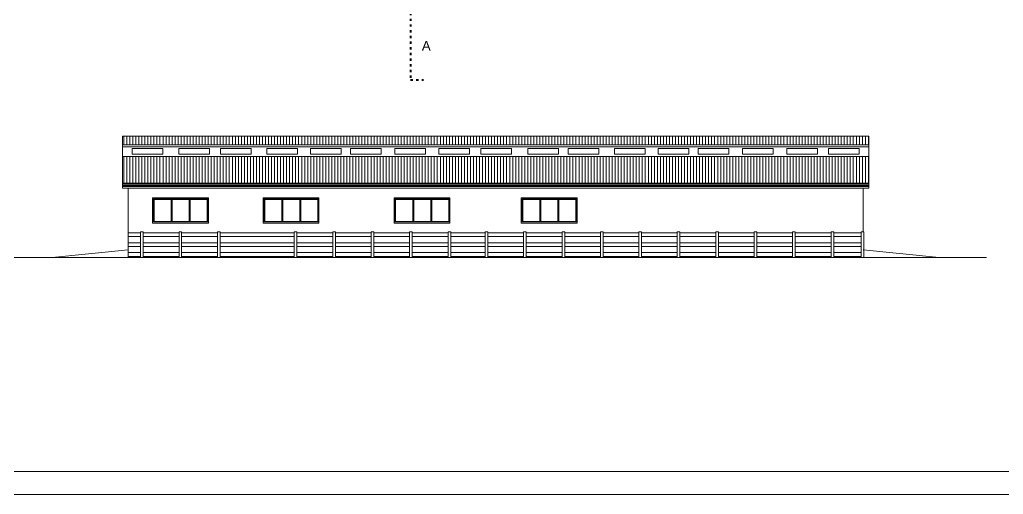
# Model space of a CAD drawing. Header units: millimetres. Extents: x 73 to 57768, y -40361 to 10065.
# Drawn here: x 19066 to 24246, y 65 to 2567 of the extents above; entities that cross this region are included whole.
import ezdxf

# ---------------------------------------------------------------- set-up
doc = ezdxf.new("R2010")
doc.units = ezdxf.units.MM
doc.linetypes.add('ACAD_ISO02W100', pattern=[15, 12, -3])
doc.linetypes.add('ACAD_ISO03W100', pattern=[30, 12, -18])
doc.layers.add('okvir', color=120, linetype='Continuous', lineweight=13)
doc.layers.add('presjek A-A B- B', color=40, linetype='Continuous', lineweight=40)
doc.layers.add('pogled', color=7, linetype='Continuous', lineweight=5, true_color=0x8db1c3)

msp = doc.modelspace()

# ---------------------------------------------------------------- hatches: boundary and pattern name
at = {"layer": 'pogled', "ltscale": 5}
h = msp.add_hatch(dxfattribs=at)
h.set_pattern_fill('LINE', color=256, scale=5, angle=90, style=0)
h.set_pattern_definition([(90, (-70016.303, 1063.452), (-15.875, 1e-15), [])])
h.paths.add_polyline_path([(23537.794, 1845.726), (22598.174, 1845.726), (20737.134, 1845.726), (20760.675, 1705.726), (23537.794, 1705.726)])
h.paths.add_polyline_path([(23537.794, 1951.912), (20719.279, 1951.912), (20726.962, 1906.216), (23537.794, 1906.216)])

# ---------------------------------------------------------------- linework, layer by layer
at = {"layer": 'okvir'}
for points in [[(14073.426, 10064.707), (14073.426, 64.707), (28073.426, 64.707), (28073.426, 10064.707)], [(14495.734, 9944.707), (14495.734, 184.707), (27953.426, 184.707), (27953.426, 9944.707)]]:
    msp.add_lwpolyline(points, close=True, dxfattribs=at)
at = {"layer": 'pogled', "ltscale": 5}
for p, q in [((19613.947, 1906.216), (19613.947, 1951.912)), ((19629.822, 1906.216), (19629.822, 1951.912)), ((19645.697, 1906.216), (19645.697, 1951.912)), ((19661.572, 1906.216), (19661.572, 1951.912)), ((19677.447, 1906.216), (19677.447, 1951.912)), ((19693.322, 1906.216), (19693.322, 1951.912)), ((19709.197, 1906.216), (19709.197, 1951.912)), ((19725.072, 1906.216), (19725.072, 1951.912)), ((19740.947, 1906.216), (19740.947, 1951.912)), ((19756.822, 1906.216), (19756.822, 1951.912)), ((19772.697, 1906.216), (19772.697, 1951.912)), ((19788.572, 1906.216), (19788.572, 1951.912)), ((19804.447, 1906.216), (19804.447, 1951.912)), ((19820.322, 1906.216), (19820.322, 1951.912)), ((19836.197, 1906.216), (19836.197, 1951.912)), ((19852.072, 1906.216), (19852.072, 1951.912)), ((19867.947, 1906.216), (19867.947, 1951.912)), ((19883.822, 1906.216), (19883.822, 1951.912)), ((19899.697, 1906.216), (19899.697, 1951.912)), ((19915.572, 1906.216), (19915.572, 1951.912)), ((19931.447, 1906.216), (19931.447, 1951.912)), ((19947.322, 1906.216), (19947.322, 1951.912)), ((19963.197, 1906.216), (19963.197, 1951.912)), ((19979.072, 1906.216), (19979.072, 1951.912)), ((19994.947, 1906.216), (19994.947, 1951.912)), ((20010.822, 1906.216), (20010.822, 1951.912)), ((20026.697, 1906.216), (20026.697, 1951.912)), ((20042.572, 1906.216), (20042.572, 1951.912)), ((20058.447, 1906.216), (20058.447, 1951.912)), ((20074.322, 1906.216), (20074.322, 1951.912)), ((20090.197, 1906.216), (20090.197, 1951.912)), ((20106.072, 1906.216), (20106.072, 1951.912)), ((20121.947, 1906.216), (20121.947, 1951.912)), ((20137.822, 1906.216), (20137.822, 1951.912)), ((20153.697, 1906.216), (20153.697, 1951.912)), ((20169.572, 1906.216), (20169.572, 1951.912)), ((20185.447, 1906.216), (20185.447, 1951.912)), ((20201.322, 1906.216), (20201.322, 1951.912)), ((20217.197, 1906.216), (20217.197, 1951.912)), ((20233.072, 1906.216), (20233.072, 1951.912)), ((20248.947, 1906.216), (20248.947, 1951.912)), ((20264.822, 1906.216), (20264.822, 1951.912)), ((20280.697, 1906.216), (20280.697, 1951.912)), ((20296.572, 1906.216), (20296.572, 1951.912)), ((20312.447, 1906.216), (20312.447, 1951.912)), ((20328.322, 1906.216), (20328.322, 1951.912)), ((20344.197, 1906.216), (20344.197, 1951.912)), ((20360.072, 1906.216), (20360.072, 1951.912)), ((20375.947, 1906.216), (20375.947, 1951.912)), ((20391.822, 1906.216), (20391.822, 1951.912)), ((20407.697, 1906.216), (20407.697, 1951.912)), ((20423.572, 1906.216), (20423.572, 1951.912)), ((20439.447, 1906.216), (20439.447, 1951.912)), ((20455.322, 1906.216), (20455.322, 1951.912)), ((20471.197, 1906.216), (20471.197, 1951.912)), ((20487.072, 1906.216), (20487.072, 1951.912)), ((20502.947, 1906.216), (20502.947, 1951.912)), ((20518.822, 1906.216), (20518.822, 1951.912)), ((20534.697, 1906.216), (20534.697, 1951.912)), ((20550.572, 1906.216), (20550.572, 1951.912)), ((20566.447, 1906.216), (20566.447, 1951.912)), ((20582.322, 1906.216), (20582.322, 1951.912)), ((20598.197, 1906.216), (20598.197, 1951.912)), ((20614.072, 1906.216), (20614.072, 1951.912)), ((20629.947, 1906.216), (20629.947, 1951.912)), ((20645.822, 1906.216), (20645.822, 1951.912)), ((20661.697, 1906.216), (20661.697, 1951.912)), ((20677.572, 1906.216), (20677.572, 1951.912)), ((20693.447, 1906.216), (20693.447, 1951.912)), ((20709.322, 1906.216), (20709.322, 1951.912)), ((20725.197, 1906.216), (20725.197, 1916.713)), ((19613.947, 1705.726), (19613.947, 1845.726)), ((19629.822, 1705.726), (19629.822, 1845.726)), ((19645.697, 1705.726), (19645.697, 1845.726)), ((19661.572, 1705.726), (19661.572, 1845.726)), ((19677.447, 1705.726), (19677.447, 1845.726)), ((19693.322, 1705.726), (19693.322, 1845.726)), ((19709.197, 1705.726), (19709.197, 1845.726)), ((19725.072, 1705.726), (19725.072, 1845.726)), ((19740.947, 1705.726), (19740.947, 1845.726)), ((19756.822, 1705.726), (19756.822, 1845.726)), ((19772.697, 1705.726), (19772.697, 1845.726)), ((19788.572, 1705.726), (19788.572, 1845.726)), ((19804.447, 1705.726), (19804.447, 1845.726)), ((19820.322, 1705.726), (19820.322, 1845.726)), ((19836.197, 1705.726), (19836.197, 1845.726)), ((19852.072, 1705.726), (19852.072, 1845.726)), ((19867.947, 1705.726), (19867.947, 1845.726)), ((19883.822, 1705.726), (19883.822, 1845.726)), ((19899.697, 1705.726), (19899.697, 1845.726)), ((19915.572, 1705.726), (19915.572, 1845.726)), ((19931.447, 1705.726), (19931.447, 1845.726)), ((19947.322, 1705.726), (19947.322, 1845.726)), ((19963.197, 1705.726), (19963.197, 1845.726)), ((19979.072, 1705.726), (19979.072, 1845.726)), ((19994.947, 1705.726), (19994.947, 1845.726)), ((20010.822, 1705.726), (20010.822, 1845.726)), ((20026.697, 1705.726), (20026.697, 1845.726)), ((20042.572, 1705.726), (20042.572, 1845.726)), ((20058.447, 1705.726), (20058.447, 1845.726)), ((20074.322, 1705.726), (20074.322, 1845.726)), ((20090.197, 1705.726), (20090.197, 1845.726)), ((20106.072, 1705.726), (20106.072, 1845.726)), ((20121.947, 1705.726), (20121.947, 1845.726)), ((20137.822, 1705.726), (20137.822, 1845.726)), ((20153.697, 1705.726), (20153.697, 1845.726)), ((20169.572, 1705.726), (20169.572, 1845.726)), ((20185.447, 1705.726), (20185.447, 1845.726)), ((20201.322, 1705.726), (20201.322, 1845.726)), ((20217.197, 1705.726), (20217.197, 1845.726)), ((20233.072, 1705.726), (20233.072, 1845.726)), ((20248.947, 1705.726), (20248.947, 1845.726)), ((20264.822, 1705.726), (20264.822, 1845.726)), ((20280.697, 1705.726), (20280.697, 1845.726)), ((20296.572, 1705.726), (20296.572, 1845.726)), ((20312.447, 1705.726), (20312.447, 1845.726)), ((20328.322, 1705.726), (20328.322, 1845.726)), ((20344.197, 1705.726), (20344.197, 1845.726)), ((20360.072, 1705.726), (20360.072, 1845.726)), ((20375.947, 1705.726), (20375.947, 1845.726)), ((20391.822, 1705.726), (20391.822, 1845.726)), ((20407.697, 1705.726), (20407.697, 1845.726)), ((20423.572, 1705.726), (20423.572, 1845.726)), ((20439.447, 1705.726), (20439.447, 1845.726)), ((20455.322, 1705.726), (20455.322, 1845.726)), ((20471.197, 1705.726), (20471.197, 1845.726)), ((20487.072, 1705.726), (20487.072, 1845.726)), ((20502.947, 1705.726), (20502.947, 1845.726)), ((20518.822, 1705.726), (20518.822, 1845.726)), ((20534.697, 1705.726), (20534.697, 1845.726)), ((20550.572, 1705.726), (20550.572, 1845.726)), ((20566.447, 1705.726), (20566.447, 1845.726)), ((20582.322, 1705.726), (20582.322, 1845.726)), ((20598.197, 1705.726), (20598.197, 1845.726)), ((20614.072, 1705.726), (20614.072, 1845.726)), ((20629.947, 1705.726), (20629.947, 1845.726)), ((20645.822, 1705.726), (20645.822, 1845.726)), ((20661.697, 1705.726), (20661.697, 1845.726)), ((20677.572, 1705.726), (20677.572, 1845.726)), ((20693.447, 1705.726), (20693.447, 1845.726)), ((20709.322, 1705.726), (20709.322, 1845.726)), ((20725.197, 1705.726), (20725.197, 1845.726)), ((20741.072, 1705.726), (20741.072, 1822.304)), ((20756.947, 1705.726), (20756.947, 1727.894))]:
    msp.add_line(p, q, dxfattribs=at)
at = {"layer": 'pogled'}
msp.add_line((19636.788, 1678.726), (19636.788, 1313.726), dxfattribs=at)
at = {"layer": 'pogled', "ltscale": 5}
for points in [[(19636.788, 1678.726), (19606.788, 1678.726), (19606.788, 1951.912), (23537.794, 1951.912), (23537.794, 1845.726)], [(23537.794, 1906.216), (19606.788, 1906.216)], [(23537.794, 1896.216), (19606.788, 1896.216)], [(22598.174, 1845.726), (19606.788, 1845.726)], [(23507.794, 1448.726), (23507.794, 1678.726)], [(22340.407, 1313.726), (23507.794, 1313.726)]]:
    msp.add_lwpolyline(points, dxfattribs=at)
for points in [[(19657.078, 1886.928), (19818.688, 1886.928), (19818.688, 1858.689), (19657.078, 1858.689)], [(19903.891, 1886.928), (20065.501, 1886.928), (20065.501, 1858.689), (19903.891, 1858.689)], [(20122.803, 1886.928), (20284.413, 1886.928), (20284.413, 1858.689), (20122.803, 1858.689)], [(20366.871, 1886.928), (20528.48, 1886.928), (20528.48, 1858.689), (20366.871, 1858.689)], [(20596.496, 1886.928), (20758.106, 1886.928), (20758.106, 1858.689), (20596.496, 1858.689)], [(20807.347, 1886.928), (20968.956, 1886.928), (20968.956, 1858.689), (20807.347, 1858.689)], [(21040.985, 1886.928), (21202.595, 1886.928), (21202.595, 1858.689), (21040.985, 1858.689)], [(21273.28, 1886.928), (21434.89, 1886.928), (21434.89, 1858.689), (21273.28, 1858.689)], [(21493.96, 1886.928), (21655.57, 1886.928), (21655.57, 1858.689), (21493.96, 1858.689)], [(21740.773, 1886.928), (21902.383, 1886.928), (21902.383, 1858.689), (21740.773, 1858.689)], [(21954.248, 1886.928), (22115.858, 1886.928), (22115.858, 1858.689), (21954.248, 1858.689)], [(22198.315, 1886.928), (22359.925, 1886.928), (22359.925, 1858.689), (22198.315, 1858.689)], [(22427.94, 1886.928), (22589.55, 1886.928), (22589.55, 1858.689), (22427.94, 1858.689)], [(22638.791, 1886.928), (22800.401, 1886.928), (22800.401, 1858.689), (22638.791, 1858.689)], [(22872.43, 1886.928), (23034.04, 1886.928), (23034.04, 1858.689), (22872.43, 1858.689)], [(23104.724, 1886.928), (23266.334, 1886.928), (23266.334, 1858.689), (23104.724, 1858.689)], [(23325.404, 1886.928), (23487.014, 1886.928), (23487.014, 1858.689), (23325.404, 1858.689)], [(19765.802, 1628.275), (20059.172, 1628.275), (20059.172, 1494.134), (19765.802, 1494.134)], [(19769.684, 1622.177), (20056.954, 1622.177), (20056.954, 1501.34), (19769.684, 1501.34)], [(20348.249, 1628.275), (20641.619, 1628.275), (20641.619, 1494.134), (20348.249, 1494.134)], [(20352.131, 1622.177), (20639.401, 1622.177), (20639.401, 1501.34), (20352.131, 1501.34)], [(21037.989, 1628.275), (21331.36, 1628.275), (21331.36, 1494.134), (21037.989, 1494.134)], [(21041.872, 1622.177), (21329.141, 1622.177), (21329.141, 1501.34), (21041.872, 1501.34)], [(21707.293, 1628.275), (22000.663, 1628.275), (22000.663, 1494.134), (21707.293, 1494.134)], [(21711.175, 1622.177), (21998.445, 1622.177), (21998.445, 1501.34), (21711.175, 1501.34)]]:
    msp.add_lwpolyline(points, close=True, dxfattribs=at)
at = {"layer": 'pogled'}
for points in [[(23537.794, 1705.726), (23537.794, 1845.726), (22598.174, 1845.726)], [(19606.788, 1705.726), (23537.794, 1705.726)], [(19606.788, 1700.726), (23537.794, 1700.726)], [(19606.788, 1693.726), (23537.794, 1693.726)], [(19606.788, 1688.726), (23537.794, 1688.726)], [(19606.788, 1687.726), (23537.794, 1687.726)], [(23507.794, 1678.726), (19636.788, 1678.726)], [(23507.794, 1678.726), (23537.794, 1678.726)], [(23537.794, 1678.726), (23537.794, 1688.726), (23537.794, 1693.726), (23537.794, 1698.726), (23537.794, 1700.726), (23537.794, 1705.726)], [(19773.283, 1503.726), (19773.283, 1618.726)], [(19773.283, 1618.726), (19863.283, 1618.726)], [(19863.283, 1503.726), (19863.283, 1618.726)], [(19868.283, 1618.726), (19958.283, 1618.726)], [(19868.283, 1503.726), (19868.283, 1618.726)], [(19958.283, 1503.726), (19958.283, 1618.726)], [(19963.283, 1618.726), (20053.283, 1618.726)], [(19963.283, 1503.726), (19963.283, 1618.726)], [(20053.283, 1618.726), (20053.283, 1503.726)], [(20355.731, 1503.726), (20355.731, 1618.726)], [(20355.731, 1618.726), (20445.731, 1618.726)], [(20445.731, 1503.726), (20445.731, 1618.726)], [(20450.731, 1618.726), (20540.731, 1618.726)], [(20450.731, 1503.726), (20450.731, 1618.726)], [(20540.731, 1503.726), (20540.731, 1618.726)], [(20545.731, 1618.726), (20635.731, 1618.726)], [(20545.731, 1503.726), (20545.731, 1618.726)], [(20635.731, 1618.726), (20635.731, 1503.726)], [(21045.471, 1503.726), (21045.471, 1618.726)], [(21045.471, 1618.726), (21135.471, 1618.726)], [(21135.471, 1503.726), (21135.471, 1618.726)], [(21140.471, 1618.726), (21230.471, 1618.726)], [(21140.471, 1503.726), (21140.471, 1618.726)], [(21230.471, 1503.726), (21230.471, 1618.726)], [(21235.471, 1618.726), (21325.471, 1618.726)], [(21235.471, 1503.726), (21235.471, 1618.726)], [(21325.471, 1618.726), (21325.471, 1503.726)], [(21714.775, 1503.726), (21714.775, 1618.726)], [(21714.775, 1618.726), (21804.775, 1618.726)], [(21804.775, 1503.726), (21804.775, 1618.726)], [(21809.775, 1618.726), (21899.775, 1618.726)], [(21809.775, 1503.726), (21809.775, 1618.726)], [(21899.775, 1503.726), (21899.775, 1618.726)], [(21904.775, 1618.726), (21994.775, 1618.726)], [(21904.775, 1503.726), (21904.775, 1618.726)], [(21994.775, 1618.726), (21994.775, 1503.726)], [(19863.283, 1503.726), (19773.283, 1503.726)], [(19958.283, 1503.726), (19868.283, 1503.726)], [(20053.283, 1503.726), (19963.283, 1503.726)], [(20445.731, 1503.726), (20355.731, 1503.726)], [(20540.731, 1503.726), (20450.731, 1503.726)], [(20635.731, 1503.726), (20545.731, 1503.726)], [(21135.471, 1503.726), (21045.471, 1503.726)], [(21230.471, 1503.726), (21140.471, 1503.726)], [(21325.471, 1503.726), (21235.471, 1503.726)], [(21804.775, 1503.726), (21714.775, 1503.726)], [(21899.775, 1503.726), (21809.775, 1503.726)], [(21994.775, 1503.726), (21904.775, 1503.726)], [(19702.207, 1443.726), (19636.788, 1443.726)], [(19702.207, 1423.726), (19636.788, 1423.726)], [(19709.207, 1448.726), (19702.207, 1448.726), (19702.207, 1313.726)], [(19709.207, 1448.726), (19716.207, 1448.726), (19716.207, 1313.726)], [(19904.607, 1443.726), (19716.207, 1443.726)], [(19904.607, 1423.726), (19716.207, 1423.726)], [(19911.607, 1448.726), (19904.607, 1448.726), (19904.607, 1313.726)], [(19911.607, 1448.726), (19918.607, 1448.726), (19918.607, 1313.726)], [(20107.007, 1443.726), (19918.607, 1443.726)], [(20107.007, 1423.726), (19918.607, 1423.726)], [(20114.007, 1448.726), (20107.007, 1448.726), (20107.007, 1313.726)], [(20114.466, 1448.726), (20121.466, 1448.726), (20121.466, 1313.726)], [(20511.807, 1443.726), (20121.007, 1443.726)], [(20511.807, 1423.726), (20121.007, 1423.726)], [(20511.807, 1443.726), (20323.407, 1443.726)], [(20511.807, 1423.726), (20323.407, 1423.726)], [(20518.807, 1448.726), (20511.807, 1448.726), (20511.807, 1313.726)], [(20518.807, 1448.726), (20525.807, 1448.726), (20525.807, 1313.726)], [(20714.207, 1443.726), (20525.807, 1443.726)], [(20714.207, 1423.726), (20525.807, 1423.726)], [(20721.207, 1448.726), (20714.207, 1448.726), (20714.207, 1313.726)], [(20721.207, 1448.726), (20728.207, 1448.726), (20728.207, 1313.726)], [(20916.607, 1443.726), (20728.207, 1443.726)], [(20916.607, 1423.726), (20728.207, 1423.726)], [(20923.607, 1448.726), (20916.607, 1448.726), (20916.607, 1313.726)], [(20923.607, 1448.726), (20930.607, 1448.726), (20930.607, 1313.726)], [(21119.007, 1443.726), (20930.607, 1443.726)], [(21119.007, 1423.726), (20930.607, 1423.726)], [(21126.007, 1448.726), (21119.007, 1448.726), (21119.007, 1313.726)], [(21126.007, 1448.726), (21133.007, 1448.726), (21133.007, 1313.726)], [(21321.407, 1443.726), (21133.007, 1443.726)], [(21321.407, 1423.726), (21133.007, 1423.726)], [(21328.407, 1448.726), (21321.407, 1448.726), (21321.407, 1313.726)], [(21328.407, 1448.726), (21335.407, 1448.726), (21335.407, 1313.726)], [(21516.807, 1443.726), (21335.407, 1443.726)], [(21516.807, 1423.726), (21335.407, 1423.726)], [(21523.807, 1448.726), (21516.807, 1448.726), (21516.807, 1313.726)], [(21523.807, 1448.726), (21530.807, 1448.726), (21530.807, 1313.726)], [(21719.207, 1443.726), (21530.807, 1443.726)], [(21719.207, 1423.726), (21530.807, 1423.726)], [(21726.207, 1448.726), (21719.207, 1448.726), (21719.207, 1313.726)], [(21726.207, 1448.726), (21733.207, 1448.726), (21733.207, 1313.726)], [(21921.607, 1443.726), (21733.207, 1443.726)], [(21921.607, 1423.726), (21733.207, 1423.726)], [(21928.607, 1448.726), (21921.607, 1448.726), (21921.607, 1313.726)], [(21928.607, 1448.726), (21935.607, 1448.726), (21935.607, 1313.726)], [(22124.007, 1443.726), (21935.607, 1443.726)], [(22124.007, 1423.726), (21935.607, 1423.726)], [(22131.007, 1448.726), (22124.007, 1448.726), (22124.007, 1313.726)], [(22131.007, 1448.726), (22138.007, 1448.726), (22138.007, 1313.726)], [(22326.407, 1443.726), (22138.007, 1443.726)], [(22326.407, 1423.726), (22138.007, 1423.726)], [(22333.407, 1448.726), (22326.407, 1448.726), (22326.407, 1313.726)], [(22333.407, 1448.726), (22326.407, 1448.726), (22326.407, 1313.726)], [(22333.407, 1448.726), (22340.407, 1448.726), (22340.407, 1313.726)], [(22333.407, 1448.726), (22340.407, 1448.726), (22340.407, 1313.726)], [(22528.807, 1443.726), (22340.407, 1443.726)], [(22528.807, 1423.726), (22340.407, 1423.726)], [(22535.807, 1448.726), (22528.807, 1448.726), (22528.807, 1313.726)], [(22535.807, 1448.726), (22542.807, 1448.726), (22542.807, 1313.726)], [(22731.207, 1443.726), (22542.807, 1443.726)], [(22731.207, 1423.726), (22542.807, 1423.726)], [(22738.207, 1448.726), (22731.207, 1448.726), (22731.207, 1313.726)], [(22738.207, 1448.726), (22745.207, 1448.726), (22745.207, 1313.726)], [(22933.607, 1443.726), (22745.207, 1443.726)], [(22933.607, 1423.726), (22745.207, 1423.726)], [(22940.607, 1448.726), (22933.607, 1448.726), (22933.607, 1313.726)], [(22940.607, 1448.726), (22947.607, 1448.726), (22947.607, 1313.726)], [(23136.007, 1443.726), (22947.607, 1443.726)], [(23136.007, 1423.726), (22947.607, 1423.726)], [(23143.007, 1448.726), (23136.007, 1448.726), (23136.007, 1313.726)], [(23143.007, 1448.726), (23150.007, 1448.726), (23150.007, 1313.726)], [(23143.007, 1448.726), (23150.007, 1448.726), (23150.007, 1313.726)], [(23338.407, 1443.726), (23150.007, 1443.726)], [(23338.407, 1423.726), (23150.007, 1423.726)], [(23345.407, 1448.726), (23338.407, 1448.726), (23338.407, 1313.726)], [(23345.407, 1448.726), (23352.407, 1448.726), (23352.407, 1313.726)], [(23497.251, 1443.726), (23352.407, 1443.726)], [(23497.251, 1423.726), (23352.407, 1423.726)], [(23504.251, 1448.726), (23497.251, 1448.726), (23497.251, 1313.726)], [(23504.251, 1448.726), (23511.251, 1448.726), (23511.251, 1313.726)], [(19636.788, 1353.726), (19236.788, 1313.726)], [(19702.207, 1391.226), (19636.788, 1391.226)], [(19702.207, 1371.226), (19636.788, 1371.226)], [(19904.607, 1391.226), (19716.207, 1391.226)], [(19904.607, 1371.226), (19716.207, 1371.226)], [(20107.007, 1391.226), (19918.607, 1391.226)], [(20107.007, 1371.226), (19918.607, 1371.226)], [(20511.807, 1391.226), (20121.007, 1391.226)], [(20511.807, 1371.226), (20121.007, 1371.226)], [(20511.807, 1391.226), (20323.407, 1391.226)], [(20511.807, 1371.226), (20323.407, 1371.226)], [(20714.207, 1391.226), (20525.807, 1391.226)], [(20714.207, 1371.226), (20525.807, 1371.226)], [(20916.607, 1391.226), (20728.207, 1391.226)], [(20916.607, 1371.226), (20728.207, 1371.226)], [(21119.007, 1391.226), (20930.607, 1391.226)], [(21119.007, 1371.226), (20930.607, 1371.226)], [(21321.407, 1391.226), (21133.007, 1391.226)], [(21321.407, 1371.226), (21133.007, 1371.226)], [(21516.807, 1391.226), (21335.407, 1391.226)], [(21516.807, 1371.226), (21335.407, 1371.226)], [(21719.207, 1391.226), (21530.807, 1391.226)], [(21719.207, 1371.226), (21530.807, 1371.226)], [(21921.607, 1391.226), (21733.207, 1391.226)], [(21921.607, 1371.226), (21733.207, 1371.226)], [(22124.007, 1391.226), (21935.607, 1391.226)], [(22124.007, 1371.226), (21935.607, 1371.226)], [(22326.407, 1391.226), (22138.007, 1391.226)], [(22326.407, 1371.226), (22138.007, 1371.226)], [(22528.807, 1391.226), (22340.407, 1391.226)], [(22528.807, 1371.226), (22340.407, 1371.226)], [(22731.207, 1391.226), (22542.807, 1391.226)], [(22731.207, 1371.226), (22542.807, 1371.226)], [(22933.607, 1391.226), (22745.207, 1391.226)], [(22933.607, 1371.226), (22745.207, 1371.226)], [(23136.007, 1391.226), (22947.607, 1391.226)], [(23136.007, 1371.226), (22947.607, 1371.226)], [(23338.407, 1391.226), (23150.007, 1391.226)], [(23338.407, 1371.226), (23150.007, 1371.226)], [(23497.251, 1391.226), (23352.407, 1391.226)], [(23497.251, 1371.226), (23352.407, 1371.226)], [(23507.794, 1353.726), (23907.794, 1313.726)], [(24156.16, 1313.726), (24156.16, 1313.726), (24156.16, 1313.726), (18118.39, 1313.726), (18118.39, 1313.726)], [(22340.407, 1313.726), (18285.407, 1313.726), (18285.407, 1313.726)], [(19702.207, 1338.726), (19636.788, 1338.726)], [(19702.207, 1318.726), (19636.788, 1318.726)], [(19904.607, 1338.726), (19716.207, 1338.726)], [(19904.607, 1318.726), (19716.207, 1318.726)], [(20107.007, 1338.726), (19918.607, 1338.726)], [(20107.007, 1318.726), (19918.607, 1318.726)], [(20511.807, 1338.726), (20121.007, 1338.726)], [(20329.247, 1318.726), (20121.007, 1318.726)], [(20511.807, 1338.726), (20323.407, 1338.726)], [(20511.807, 1318.726), (20323.407, 1318.726)], [(20329.247, 1313.726), (20329.247, 1318.726)], [(20714.207, 1338.726), (20525.807, 1338.726)], [(20714.207, 1318.726), (20525.807, 1318.726)], [(20916.607, 1338.726), (20728.207, 1338.726)], [(20916.607, 1318.726), (20728.207, 1318.726)], [(21119.007, 1338.726), (20930.607, 1338.726)], [(21119.007, 1318.726), (20930.607, 1318.726)], [(21321.407, 1338.726), (21133.007, 1338.726)], [(21321.407, 1318.726), (21133.007, 1318.726)], [(21516.807, 1338.726), (21335.407, 1338.726)], [(21516.807, 1318.726), (21335.407, 1318.726)], [(21719.207, 1338.726), (21530.807, 1338.726)], [(21719.207, 1318.726), (21530.807, 1318.726)], [(21921.607, 1338.726), (21733.207, 1338.726)], [(21921.607, 1318.726), (21733.207, 1318.726)], [(22124.007, 1338.726), (21935.607, 1338.726)], [(22124.007, 1318.726), (21935.607, 1318.726)], [(22326.407, 1338.726), (22138.007, 1338.726)], [(22326.407, 1318.726), (22138.007, 1318.726)], [(22528.807, 1338.726), (22340.407, 1338.726)], [(22528.807, 1318.726), (22340.407, 1318.726)], [(22731.207, 1338.726), (22542.807, 1338.726)], [(22731.207, 1318.726), (22542.807, 1318.726)], [(22933.607, 1338.726), (22745.207, 1338.726)], [(22933.607, 1318.726), (22745.207, 1318.726)], [(23136.007, 1338.726), (22947.607, 1338.726)], [(23136.007, 1318.726), (22947.607, 1318.726)], [(23338.407, 1338.726), (23150.007, 1338.726)], [(23338.407, 1318.726), (23150.007, 1318.726)], [(23497.251, 1338.726), (23352.407, 1338.726)], [(23497.251, 1318.726), (23352.407, 1318.726)]]:
    msp.add_lwpolyline(points, dxfattribs=at)
at = {"layer": 'presjek A-A B- B', "linetype": 'ACAD_ISO03W100'}
for p, q in [((21123.431, 6831.96), (21123.431, 2250.302)), ((21123.431, 2250.302), (21192.309, 2250.302))]:
    msp.add_line(p, q, dxfattribs=at)

# ---------------------------------------------------------------- texts
at = {"layer": 'pogled', "linetype": 'ACAD_ISO02W100', "insert": (21183.445, 2454.115), "char_height": 50, "width": 62.13875, "attachment_point": 1}
msp.add_mtext('{\\fArial|b0|i0|c238|p34;A}', dxfattribs=at)

doc.saveas('drawing.dxf')
